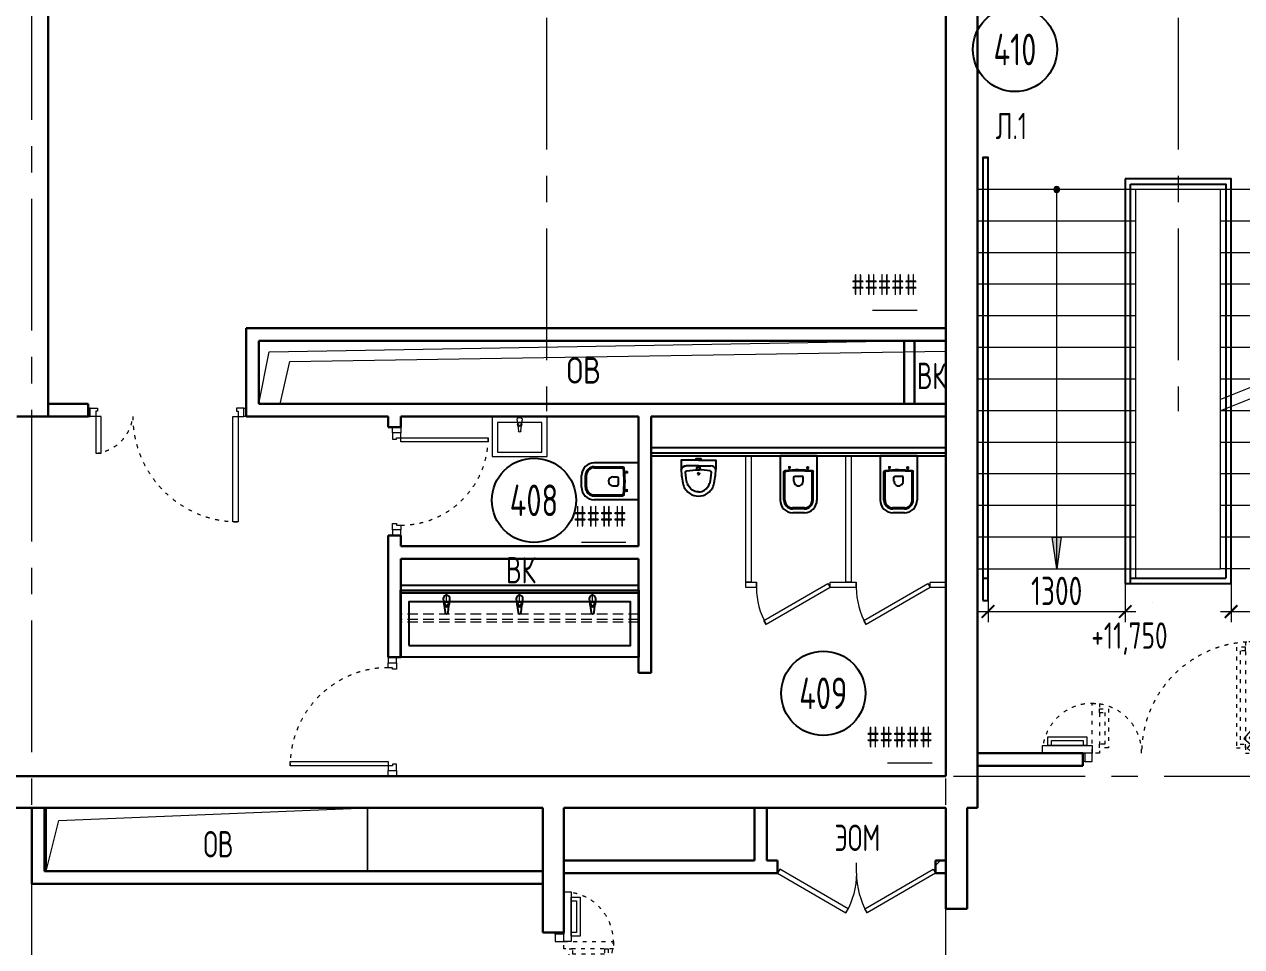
# Model space of a CAD drawing. Header units: millimetres. Extents: x -13407 to 8937287, y -2611 to 109271.
# Drawn here: x 42613 to 54173, y 18342 to 27096 of the extents above; entities that cross this region are included whole.
import ezdxf
from ezdxf import colors
from ezdxf.entities.mleader import LeaderData, LeaderLine
from ezdxf.enums import TextEntityAlignment as Align
from ezdxf.math import Vec2, Vec3

# ---------------------------------------------------------------- set-up
doc = ezdxf.new("R2010")
doc.units = ezdxf.units.MM
for name, pattern in [('ACAD_ISO03W100', [30, 12, -18]), ('ADSK_Штриховая_ш2 п1', [3, 2, -1]), ('CENTER', [2, 1.25, -0.25, 0.25, -0.25])]:
    doc.linetypes.add(name, pattern=pattern)
for name, color, linetype, lineweight in [('_TEXT', 189, 'Continuous', 30), ('АР_Двери', 5, 'Continuous', 18), ('АР_Лестницы', 250, 'Continuous', 15), ('АР_Лестницы ограждение', 94, 'Continuous', 25), ('АР_Маркер экспликации', 239, 'Continuous', 13), ('АР_Номер помещения', 1, 'Continuous', 25), ('АР_Оси', 193, 'Continuous', 9), ('АР_Отметки', 250, 'Continuous', 15), ('АР_Перегородки газоблок', 165, 'Continuous', 30), ('АР_Перегородки сантехнические', 216, 'Continuous', 9), ('АР_Перегородки_кирпич_Штрих', 244, 'Continuous', 5), ('АР_Помещения_площадь', 19, 'Continuous', 9), ('АР_Размеры дверей', 15, 'Continuous', 0), ('АР_Сущ Несущая стена', 202, 'Continuous', 30), ('АР_тонкая линия', 250, 'Continuous', 0), ('АР_Шкафы ЭОМ', 1, 'Continuous', 0), ('Эвакуация', 7, 'Continuous', 9)]:
    doc.layers.add(name, color=color, linetype=linetype, lineweight=lineweight)
doc.layers.add('АР_Отверстия', color=251, linetype='Continuous')
doc.layers.add('ТХ_сантехника', color=253, linetype='Continuous')
doc.styles.add('ICOCPEUR', font='isocpeur.ttf')
doc.styles.add('ISOCPEUR', font='isocpeur.ttf', dxfattribs={"width": 0.7})
doc.styles.get("Standard").update_dxf_attribs({"font": 'arial.ttf'})
doc.dimstyles.new('R_100', dxfattribs={"dimtxt": 270, "dimasz": 120, "dimexe": 100, "dimexo": 0, "dimgap": 60, "dimtad": 1, "dimdec": 0, "dimrnd": 5, "dimzin": 0, "dimdsep": 46, "dimtxsty": 'ISOCPEUR', "dimblk": 'ARCHTICK', "dimcen": 0, "dimdle": 100, "dimclrd": 256, "dimclre": 256, "dimclrt": 256, "dimadec": 0, "dimazin": 0, "dimtfac": 2, "dimtdec": 0, "dimtofl": 0, "dimtmove": 1, "dimatfit": 3, "dimfxl": 1, "dimtvp": 3, "dimtolj": 1, "dimtzin": 0, "dimarcsym": 0})

# ---------------------------------------------------------------- blocks, each defined once
blk = doc.blocks.new('*U13')
for p, q in [((-700, 0), (-700, 50)), ((0, 0), (0, 50))]:
    blk.add_line(p, q)
blk.add_lwpolyline([(0, 0), (-606, -350), (-628, -312), (-22, 38)], close=True)
blk.add_arc((0, 0), 700, 180, 210)
blk = doc.blocks.new('Полуторная_на лестницу')
for points in [[(75, 80), (75, 1080), (125, 1080), (125, 80)], [(1375, 430), (1375, 80), (1425, 80), (1425, 430)]]:
    blk.add_lwpolyline(points, close=True)
for points in [[(0, 0), (0, 80), (20, 80), (20, 0), (0, 0)], [(20, 80), (20, 0), (90, 0), (90, 30), (75, 30), (75, 80), (20, 80)], [(1480, 80), (1480, 0), (1410, 0), (1410, 30), (1425, 30), (1425, 80), (1480, 80)], [(1500, 0), (1500, 80), (1480, 80), (1480, 0), (1500, 0)]]:
    blk.add_lwpolyline(points)
at = {"linetype": 'ACAD_ISO03W100', "ltscale": 3}
for centre, radius, start, end in [((75, 80), 1000, 0, 90), ((1465, 40), 392, 95.9075, 174.0925)]:
    blk.add_arc(centre, radius, start, end, dxfattribs=at)
blk = doc.blocks.new('*U38')
at = {"layer": 'АР_Номер помещения', "color": 7}
blk.add_circle((-13853, 720), 400, dxfattribs=at)
at = {"layer": 'АР_Помещения_площадь', "color": 7}
blk.add_line((-12820, 58), (-13242, 58), dxfattribs=at)
at = {"color": 7, "style": 'ISOCPEUR', "width": 0.7, "flags": 1}
blk.add_attdef('КАТЕГОРИЯ', (-499, -2092), '', height=250, dxfattribs=at)
at = {"layer": 'АР_Номер помещения', "color": 7, "style": 'ISOCPEUR', "width": 0.7}
blk.add_attdef('НОМЕР_ПОМЕЩЕНИЯ', text='', height=300, dxfattribs=at).set_placement((-13853, 720), align=Align.MIDDLE_CENTER)
at = {"layer": 'АР_Помещения_площадь', "color": 7, "lineweight": 30, "width": 0.7, "flags": 104}
blk.add_attdef('ИМЯ_ПОМЕЩЕНИЯ', text='', height=100, dxfattribs=at).set_placement((158, 1217), align=Align.MIDDLE_CENTER)
at = {"layer": 'АР_Помещения_площадь', "color": 7, "style": 'ISOCPEUR', "width": 0.7}
blk.add_attdef('ПЛОЩАДЬ_ПОМЕЩЕНИЯ', text='', height=200, dxfattribs=at).set_placement((-12815, 304), align=Align.MIDDLE_RIGHT)
blk = doc.blocks.new('*U43')
at = {"layer": 'АР_Номер помещения', "color": 7}
blk.add_circle((-21216, 2032), 400, dxfattribs=at)
at = {"layer": 'АР_Помещения_площадь', "color": 7}
blk.add_line((-20343, 1633), (-20766, 1633), dxfattribs=at)
at = {"color": 7, "style": 'ISOCPEUR', "width": 0.7, "flags": 1}
blk.add_attdef('КАТЕГОРИЯ', (-499, -2092), '', height=250, dxfattribs=at)
at = {"layer": 'АР_Номер помещения', "color": 7, "style": 'ISOCPEUR', "width": 0.7}
blk.add_attdef('НОМЕР_ПОМЕЩЕНИЯ', text='', height=300, dxfattribs=at).set_placement((-21216, 2032), align=Align.MIDDLE_CENTER)
at = {"layer": 'АР_Помещения_площадь', "color": 7, "style": 'ISOCPEUR', "width": 0.7}
blk.add_attdef('ПЛОЩАДЬ_ПОМЕЩЕНИЯ', text='', height=200, dxfattribs=at).set_placement((-20339, 1879), align=Align.MIDDLE_RIGHT)
at = {"layer": 'АР_Помещения_площадь', "color": 7, "lineweight": 30, "width": 0.7, "flags": 104}
blk.add_attdef('ИМЯ_ПОМЕЩЕНИЯ', text='', height=100, dxfattribs=at).set_placement((158, 1217), align=Align.MIDDLE_CENTER)
blk = doc.blocks.new('*U44')
at = {"layer": 'АР_Номер помещения', "color": 7}
blk.add_circle((-17352, 2483), 400, dxfattribs=at)
at = {"layer": 'АР_Помещения_площадь', "color": 7}
blk.add_line((-14059, -3989), (-14481, -3989), dxfattribs=at)
at = {"color": 7, "style": 'ISOCPEUR', "width": 0.7, "flags": 1}
blk.add_attdef('КАТЕГОРИЯ', (-499, -2092), '', height=250, dxfattribs=at)
at = {"layer": 'АР_Номер помещения', "color": 7, "style": 'ISOCPEUR', "width": 0.7}
blk.add_attdef('НОМЕР_ПОМЕЩЕНИЯ', text='', height=300, dxfattribs=at).set_placement((-17352, 2483), align=Align.MIDDLE_CENTER)
at = {"layer": 'АР_Помещения_площадь', "color": 7, "lineweight": 30, "width": 0.7, "flags": 104}
blk.add_attdef('ИМЯ_ПОМЕЩЕНИЯ', text='', height=100, dxfattribs=at).set_placement((158, 1217), align=Align.MIDDLE_CENTER)
at = {"layer": 'АР_Помещения_площадь', "color": 7, "style": 'ISOCPEUR', "width": 0.7}
blk.add_attdef('ПЛОЩАДЬ_ПОМЕЩЕНИЯ', text='', height=200, dxfattribs=at).set_placement((-14054, -3742), align=Align.MIDDLE_RIGHT)
blk = doc.blocks.new('*U29')
at = {"layer": 'АР_Номер помещения', "color": 7}
blk.add_circle((-19205, -457), 400, dxfattribs=at)
at = {"layer": 'АР_Помещения_площадь', "color": 7}
blk.add_line((-15049, -4015), (-15471, -4015), dxfattribs=at)
at = {"color": 7, "style": 'ISOCPEUR', "width": 0.7, "flags": 1}
blk.add_attdef('КАТЕГОРИЯ', (-499, -2092), '', height=250, dxfattribs=at)
at = {"layer": 'АР_Номер помещения', "color": 7, "style": 'ISOCPEUR', "width": 0.7}
blk.add_attdef('НОМЕР_ПОМЕЩЕНИЯ', text='', height=300, dxfattribs=at).set_placement((-19205, -457), align=Align.MIDDLE_CENTER)
at = {"layer": 'АР_Помещения_площадь', "color": 7, "lineweight": 30, "width": 0.7, "flags": 104}
blk.add_attdef('ИМЯ_ПОМЕЩЕНИЯ', text='', height=100, dxfattribs=at).set_placement((158, 1217), align=Align.MIDDLE_CENTER)
at = {"layer": 'АР_Помещения_площадь', "color": 7, "style": 'ISOCPEUR', "width": 0.7}
blk.add_attdef('ПЛОЩАДЬ_ПОМЕЩЕНИЯ', text='', height=200, dxfattribs=at).set_placement((-15044, -3769), align=Align.MIDDLE_RIGHT)
blk = doc.blocks.new('_DotSmall')
at = {"color": 0, "linetype": 'ByBlock', "const_width": 0.5}
blk.add_lwpolyline([(-0.0625, 0, 1), (0.0625, 0, 1)], format="xyb", close=True, dxfattribs=at)
blk = doc.blocks.new('*U5')
for p, q in [((-750, 0), (-750, 100)), ((0, 0), (0, 100))]:
    blk.add_line(p, q)
blk.add_lwpolyline([(0, 0), (-650, -375), (-671, -337), (-22, 38)], close=True)
blk.add_arc((0, 0), 750, 180, 210)
blk = doc.blocks.new('унитаз поликлиники')
for p, q in [((0, 175), (0, -175)), ((0, 175), (420, 175)), ((420, 139), (150, 139)), ((420, 129), (157, 129)), ((126, 87), (100, 87)), ((112, 73), (112, 100)), ((192, -34), (192, 34)), ((242, 44), (202, 44)), ((494, 57), (494, -57)), ((504, 55), (504, -55)), ((540, 55), (540, -55)), ((126, -87), (99, -86)), ((112, -73), (112, -100)), ((242, -44), (202, -44)), ((0, -175), (420, -175)), ((420, -139), (148, -139)), ((420, -129), (155, -129))]:
    blk.add_line(p, q)
for centre, radius, start, end in [((420, 55), 120, 0, 90), ((420, 55), 83.5, 359.8619, 90.3335), ((420, 55), 74, 0, 90), ((242, 0), 43.7, 270, 90), ((420, -55), 120, 270, 0), ((420, -55), 84, 270, 0), ((420, -55), 74, 270, 358.4018)]:
    blk.add_arc(centre, radius, start, end)
at = {"extrusion": (0, 0, -1)}
for centre, major_axis, ratio, start_param, end_param in [((1158, 0), (-731, -726), 0.993775, 0.659849, 0.910919), ((984, 0), (-23, -941), 0.89728, 1.422258, 1.677847), ((150, 127), (-5.6, -10.5), 0.821373, 1.269211, 2.570669), ((154, 120), (-5.61, -7.72), 0.798093, 1.232924, 2.686723), ((112, 87), (3.55, 3.55), 1, 5.504025, 11.78721), ((202, -33), (4.12, -9.49), 0.964797, 0.42926, 1.943413), ((148, -127), (5.4, -10.4), 0.836443, 0.56114, 1.877577), ((155, -117), (5.3, -10.4), 0.842984, 0.549902, 1.8819)]:
    blk.add_ellipse(centre, major_axis=major_axis, ratio=ratio, start_param=start_param, end_param=end_param, dxfattribs=at)
for centre, major_axis, ratio, start_param, end_param in [((202, 33), (4.12, 9.49), 0.964797, 0.42926, 1.943413), ((112, -87), (3.54, -3.55), 1, 5.504025, 11.78721)]:
    blk.add_ellipse(centre, major_axis=major_axis, ratio=ratio, start_param=start_param, end_param=end_param)
blk = doc.blocks.new('Из_буфера27431')
at = {"linetype": 'Continuous', "lineweight": 5}
for p, q in [((-139, 11), (-86, 18)), ((-139, 11), (-86, 18)), ((-76, 21), (-34, 25)), ((-76, 21), (-34, 25)), ((-59, 14), (-74, 14)), ((-59, 14), (-74, 14)), ((-59, -14), (-59, 14)), ((-59, -14), (-59, 14)), ((-86, -18), (-139, -11)), ((-86, -18), (-139, -11)), ((-34, -25), (-76, -21)), ((-34, -25), (-76, -21)), ((-74, -14), (-59, -14)), ((-74, -14), (-59, -14))]:
    blk.add_line(p, q, dxfattribs=at)
for points in [[(0, -260), (-380, -260), (-380, 260), (0, 260)], [(-59, -210), (-339, -210), (-339, 210), (-59, 210)], [(-59, -210), (-339, -210), (-339, 210), (-59, 210)]]:
    blk.add_lwpolyline(points, close=True, dxfattribs=at)
for centre, radius, start, end in [((-137, 0), 11.2, 97.1389, 262.8611), ((-137, 0), 11.2, 97.1389, 262.8611), ((-74, 0), 21.1, 122.771, 237.229), ((-74, 0), 21.1, 122.771, 237.229), ((-74, 0), 13.6, 90, 270), ((-74, 0), 13.6, 90, 270), ((-74, 0), 21.1, 95.1696, 122.771), ((-74, 0), 21.1, 95.1696, 122.771), ((-34, 0), 25, 270, 90), ((-34, 0), 25, 270, 90), ((-74, 0), 21.1, 237.229, 264.8304), ((-74, 0), 21.1, 237.229, 264.8304)]:
    blk.add_arc(centre, radius, start, end, dxfattribs=at)
blk = doc.blocks.new('Писуар')
for points in [[(0, 53), (116, 53, 0.328868), (164, 90, 0.066999), (145, 234, 0.172209), (82, 318, 0.143285), (0, 342, 0.143285), (-82, 318, 0.172209), (-145, 234, 0.066999), (-164, 90)], [(-58, 286, 0.137396), (-106, 222)], [(58, 286, -0.137396), (106, 222)], [(-164, 90, 0.328868), (-116, 53, 8)], [(0, 93, 0.419996), (-16, 77, 0.151492), (-11, 66), (0, 66)], [(0, 93, -0.419996), (16, 77, -0.151492), (11, 66), (0, 66)]]:
    blk.add_lwpolyline(points, format="xyb")
for points in [[(0, 0), (-164, 0), (-164, 90)], [(0, 53), (-116, 53)], [(0, 0), (164, 0), (164, 90)]]:
    blk.add_lwpolyline(points)
blk.add_lwpolyline([(-21, 0), (21, 0), (21, -16), (-21, -16)], close=True)
for centre, radius, start, end in [((0, 187), 115, 90, 120.5102), ((282, 110), 404, 163.8712, 178.9693), ((3, 912), 819, 262.0158, 269.8149)]:
    blk.add_arc(centre, radius, start, end)
at = {"extrusion": (0, 0, -1)}
for centre, radius, start, end in [((0, 187), 115, 90, 120.5102), ((282, 110), 404, 163.8712, 178.9693), ((3, 912), 819, 262.0158, 269.8149)]:
    blk.add_arc(centre, radius, start, end, dxfattribs=at)
for points, start_tangent, end_tangent in [([(-122, 117), (-111, 101)], (0.014037, -0.999901), (0.974129, -0.225992)), ([(122, 117), (111, 101)], (-0.014037, -0.999901), (-0.974129, -0.225992))]:
    blk.add_spline(points, degree=3, dxfattribs=dict(start_tangent=start_tangent, end_tangent=end_tangent))
for points in [[(-11, 132), (-11, 138), (-5, 138), (0, 138)], [(0, 122), (-5, 122), (-11, 127), (-11, 132)], [(11, 132), (11, 138), (5, 138), (0, 138)], [(0, 122), (5, 122), (11, 127), (11, 132)], [(164, 90), (159, 69), (138, 53), (116, 53)]]:
    blk.add_open_spline(points, degree=3)
blk = doc.blocks.new('*U75')
for points in [[(-55, -80), (-55, 0), (-115, 0), (-115, -40), (-100, -40), (-100, -80), (-55, -80)], [(0, 0), (0, -80), (-55, -80), (-55, 0), (0, 0)], [(-1130, 0), (-1130, -80), (-1075, -80), (-1075, 0), (-1130, 0)], [(-1075, -80), (-1075, 0), (-1015, 0), (-1015, -40), (-1030, -40), (-1030, -80), (-1075, -80)]]:
    blk.add_lwpolyline(points)
blk.add_lwpolyline([(-100, -80), (-100, -1010), (-140, -1010), (-140, -80)], close=True)
at = {"linetype": 'ACAD_ISO03W100', "ltscale": 3}
blk.add_arc((-100, -80), 930, 180, 270, dxfattribs=at)
blk = doc.blocks.new('*U77')
blk.add_lwpolyline([(100, 80), (100, 910), (140, 910), (140, 80)], close=True)
for points in [[(0, 0), (0, 80), (55, 80), (55, 0), (0, 0)], [(55, 80), (55, 0), (115, 0), (115, 40), (100, 40), (100, 80), (55, 80)], [(975, 80), (975, 0), (915, 0), (915, 40), (930, 40), (930, 80), (975, 80)], [(1030, 0), (1030, 80), (975, 80), (975, 0), (1030, 0)]]:
    blk.add_lwpolyline(points)
at = {"linetype": 'ACAD_ISO03W100', "ltscale": 3}
blk.add_arc((100, 80), 830, 0, 90, dxfattribs=at)
blk = doc.blocks.new('Из_буфера31843')
for p, q in [((355.9, 103.6), (351.9, 61.7)), ((365.8, 166.1), (359.2, 113.1)), ((363.3, 86.6), (363.3, 101.5)), ((394.6, 113.1), (388, 166.1)), ((390.5, 101.5), (390.5, 86.6)), ((401.9, 61.7), (397.9, 103.6)), ((905.9, 103.6), (901.9, 61.7)), ((915.8, 166.1), (909.2, 113.1)), ((913.3, 86.6), (913.3, 101.5)), ((944.6, 113.1), (938, 166.1)), ((940.5, 101.5), (940.5, 86.6)), ((951.9, 61.7), (947.9, 103.6)), ((1455.8, 103.6), (1451.8, 61.7)), ((1465.7, 166.1), (1459.1, 113.1)), ((1463.2, 86.6), (1463.2, 101.5)), ((1494.5, 113.1), (1487.9, 166.1)), ((1490.4, 101.5), (1490.4, 86.6)), ((1501.8, 61.7), (1497.8, 103.6)), ((390.5, 86.6), (363.3, 86.6)), ((940.5, 86.6), (913.3, 86.6)), ((1490.4, 86.6), (1463.2, 86.6))]:
    blk.add_line(p, q)
at = {"lineweight": 13, "ltscale": 500}
for p, q in [((376.9, 85), (376.9, 22.5)), ((926.9, 85), (926.9, 22.5)), ((1476.9, 85), (1476.9, 22.5))]:
    blk.add_line(p, q, dxfattribs=at)
for points in [[(1826.9, 500), (26.9, 500), (26.9, 0), (1826.9, 0)], [(1761.9, 415), (91.9, 415), (91.9, 85), (1761.9, 85)]]:
    blk.add_lwpolyline(points, close=True)
for centre, major_axis, start_param, end_param in [((376.9, 101.7), (-14.9, -14.9), -1.35736, -0.875625), ((376.9, 101.7), (-14.9, 14.9), 4.498953, 6.496621), ((376.9, 101.5), (-9.62, 9.62), 3.926991, 7.068583), ((376.9, 164.7), (-7.91, 7.91), 4.051589, 6.943986), ((376.9, 101.7), (-14.9, 14.9), 4.017217, 4.498953), ((926.9, 101.7), (-14.9, -14.9), -1.35736, -0.875625), ((926.9, 101.7), (-14.9, 14.9), 4.498953, 6.496621), ((926.9, 101.5), (-9.62, 9.62), 3.926991, 7.068583), ((926.9, 164.7), (-7.91, 7.91), 4.051589, 6.943986), ((926.9, 101.7), (-14.9, 14.9), 4.017217, 4.498953), ((1476.8, 101.7), (-14.9, -14.9), -1.35736, -0.875625), ((1476.8, 101.7), (-14.9, 14.9), 4.498953, 6.496621), ((1476.8, 101.5), (-9.62, 9.62), 3.926991, 7.068583), ((1476.8, 164.7), (-7.91, 7.91), 4.051589, 6.943986), ((1476.8, 101.7), (-14.9, 14.9), 4.017217, 4.498953), ((376.9, 61.7), (-17.7, -17.7), -0.785398, 2.356194), ((926.9, 61.7), (-17.7, -17.7), -0.785398, 2.356194), ((1476.8, 61.7), (-17.7, -17.7), -0.785398, 2.356194)]:
    blk.add_ellipse(centre, major_axis=major_axis, ratio=1, start_param=start_param, end_param=end_param)
blk = doc.blocks.new('дв.1700')
at = {"layer": 'АР_Двери'}
for points in [[(-87, 0), (-87, -80), (-70, -80), (-70, 0), (-87, 0)], [(-70, -80), (-70, 0), (0, 0), (0, -30), (0, -30), (0, -80), (-70, -80)], [(1596, -80), (1596, 0), (1526, 0), (1526, -30), (1526, -30), (1526, -80), (1596, -80)], [(1613, 0), (1613, -80), (1596, -80), (1596, 0), (1613, 0)]]:
    blk.add_lwpolyline(points, dxfattribs=at)
for points in [[(0, -80), (-692, -876), (-639, -922), (53, -126)], [(1997, -150), (1526, -150), (1526, -80), (1997, -80)], [(20, -164), (-606, -884), (-542, -940), (84, -219)], [(-3, -190), (-583, -858), (-546, -890), (35, -223)], [(1947, -235), (1576, -235), (1576, -150), (1947, -150)], [(1912, -200), (1611, -200), (1611, -150), (1912, -150)]]:
    blk.add_lwpolyline(points, close=True, dxfattribs=at)
at = {"layer": 'АР_Двери', "linetype": 'ACAD_ISO03W100', "ltscale": 3}
for points in [[(0, -80), (0, -1135), (70, -1135), (70, -80)], [(1456, -551), (1456, -80), (1526, -80), (1526, -551)]]:
    blk.add_lwpolyline(points, close=True, dxfattribs=at)
for points in [[(70, -1050), (70, -1085), (155, -1085), (155, -130), (70, -130), (70, -165)], [(70, -1050), (120, -1050), (120, -165), (70, -165)], [(1456, -466), (1456, -501), (1371, -501), (1371, -130), (1456, -130), (1456, -165)], [(1456, -466), (1406, -466), (1406, -165), (1456, -165)]]:
    blk.add_lwpolyline(points, dxfattribs=at)
for centre, radius, start, end in [((0, -80), 1055, 229, 0), ((1526, -80), 471, 180, 351.4758)]:
    blk.add_arc(centre, radius, start, end, dxfattribs=at)
blk = doc.blocks.new('A$C3079c8b3')
at = {"layer": 'АР_Перегородки газоблок', "color": 0, "lineweight": 25, "ltscale": 100}
for points in [[(34200, -299), (31400, -299)], [(34200, -349), (31400, -349)], [(31400, -374), (34200, -374)]]:
    blk.add_lwpolyline(points, dxfattribs=at)
blk = doc.blocks.new('A$Cf7807619')
at = {"layer": 'АР_Перегородки газоблок', "color": 0, "lineweight": 25, "ltscale": 100}
for points in [[(0, -250), (2257, -250)], [(0, -300), (2257, -300)], [(2257, -325), (0, -325)]]:
    blk.add_lwpolyline(points, dxfattribs=at)
blk = doc.blocks.new('*U12')
h = blk.add_hatch(color=256)
h.dxf.hatch_style = 1
edge = h.paths.add_edge_path()
edge.add_arc((0, 0), 27.6, 359.64, 719.64)
h = blk.add_hatch(color=256)
h.dxf.hatch_style = 1
h.paths.add_polyline_path([(1500, -44), (1500, 44), (1800, 0)])
blk.add_line((1800, 0), (0, 0))
blk.add_lwpolyline([(1500, 44), (1500, -44), (1800, 0), (1500, 44)])
blk.add_circle((0, 0), 27.6)
blk = doc.blocks.new('*U95')
h = blk.add_hatch(color=256)
h.dxf.hatch_style = 1
edge = h.paths.add_edge_path()
edge.add_arc((0, 0), 27.6, 359.64, 719.64)
h = blk.add_hatch(color=256)
h.dxf.hatch_style = 1
h.paths.add_polyline_path([(3300, -44), (3300, 44), (3600, 0)])
blk.add_line((3600, 0), (0, 0))
blk.add_lwpolyline([(3300, 44), (3300, -44), (3600, 0), (3300, 44)])
blk.add_circle((0, 0), 27.6)
blk = doc.blocks.new('_ArchTick')
at = {"color": 0, "linetype": 'ByBlock', "const_width": 0.15}
blk.add_lwpolyline([(-0.5, -0.5), (0.5, 0.5)], dxfattribs=at)
blk = doc.blocks.new('*D97')
at = {"layer": 'АР_Размеры дверей', "lineweight": -2, "ltscale": 100, "transparency": 16777216}
for p, q in [((3710, -5109), (3710, -5857)), ((2408, -5490), (2408, -5857)), ((2308, -5757), (3810, -5757))]:
    blk.add_line(p, q, dxfattribs=at)
at = {"layer": 'АР_Размеры дверей', "lineweight": -2, "ltscale": 100, "transparency": 16777216, "xscale": 120, "yscale": 120, "zscale": 120, "rotation": 180}
blk.add_blockref('_ArchTick', (2408, -5757), dxfattribs=at)
at = {"layer": 'АР_Размеры дверей', "lineweight": -2, "ltscale": 100, "transparency": 16777216, "xscale": 120, "yscale": 120, "zscale": 120}
blk.add_blockref('_ArchTick', (3710, -5757), dxfattribs=at)
at = {"layer": 'АР_Размеры дверей', "ltscale": 100, "transparency": 16777216, "insert": (3059, -5562), "char_height": 270, "attachment_point": 5, "style": 'ISOCPEUR'}
blk.add_mtext('\\A1;1300', dxfattribs=at)
blk = doc.blocks.new('*D98')
at = {"layer": 'АР_Размеры дверей', "lineweight": -2, "ltscale": 100, "transparency": 16777216}
for p, q in [((100, -5439), (100, -5857)), ((1402, -5490), (1402, -5857)), ((0, -5757), (1502, -5757))]:
    blk.add_line(p, q, dxfattribs=at)
at = {"layer": 'АР_Размеры дверей', "lineweight": -2, "ltscale": 100, "transparency": 16777216, "xscale": 120, "yscale": 120, "zscale": 120, "rotation": 180}
blk.add_blockref('_ArchTick', (100, -5757), dxfattribs=at)
at = {"layer": 'АР_Размеры дверей', "lineweight": -2, "ltscale": 100, "transparency": 16777216, "xscale": 120, "yscale": 120, "zscale": 120}
blk.add_blockref('_ArchTick', (1402, -5757), dxfattribs=at)
at = {"layer": 'АР_Размеры дверей', "ltscale": 100, "transparency": 16777216, "insert": (751, -5562), "char_height": 270, "attachment_point": 5, "style": 'ISOCPEUR'}
blk.add_mtext('\\A1;1300', dxfattribs=at)
blk = doc.blocks.new('*U9')
h = blk.add_hatch(color=256)
h.dxf.hatch_style = 1
edge = h.paths.add_edge_path()
edge.add_arc((0, 0), 27.6, 359.64, 719.64)
h = blk.add_hatch(color=256)
h.dxf.hatch_style = 1
h.paths.add_polyline_path([(1200, -44), (1200, 44), (1500, 0)])
blk.add_line((1500, 0), (0, 0))
blk.add_lwpolyline([(1200, 44), (1200, -44), (1500, 0), (1200, 44)])
blk.add_circle((0, 0), 27.6)
blk = doc.blocks.new('A$C26e509ed')
at = {"layer": 'АР_Лестницы', "color": 18, "ltscale": 100, "true_color": 0x000000}
for p, q in [((2307.7, -1751.5), (0, -1751.4)), ((3810, -1751.4), (2307.6, -1751.4)), ((1502.4, -2051.4), (0, -2051.4)), ((3810, -2051.4), (2307.6, -2051.4)), ((1502.4, -2351.4), (0, -2351.4)), ((3810, -2351.4), (2307.6, -2351.4)), ((1502.4, -2651.4), (0, -2651.4)), ((3810, -2651.4), (2307.6, -2651.4)), ((1502.4, -2951.4), (0, -2951.4)), ((3810, -2951.4), (2307.6, -2951.4)), ((3812.7, -3143.8), (2307.7, -3743.8)), ((1502.4, -3251.4), (0, -3251.4)), ((3810, -3251.4), (2307.6, -3251.4)), ((3812.7, -3251.4), (2307.6, -3851.4)), ((1502.4, -3551.4), (0, -3551.4)), ((3810, -3551.4), (2307.6, -3551.4)), ((1502.4, -3851.4), (0, -3851.4)), ((3810, -3851.4), (2307.6, -3851.4)), ((1502.4, -4151.4), (0, -4151.4)), ((3810, -4151.4), (2307.6, -4151.4)), ((1502.4, -4451.4), (0, -4451.4)), ((3810, -4451.4), (2307.6, -4451.4)), ((1502.4, -4751.4), (0, -4751.4)), ((3810, -4751.4), (2307.6, -4751.4)), ((1502.4, -5051.4), (0, -5051.4)), ((3810, -5051.4), (2307.6, -5051.4)), ((0, -5351.4), (2307.6, -5351.4)), ((3810, -5351.4), (2307.6, -5351.4))]:
    blk.add_line(p, q, dxfattribs=at)
at = {"layer": 'АР_Лестницы', "ltscale": 100}
for points in [[(1502.5, -5440.5), (1502.6, -1751.5)], [(2307.6, -5351.4), (2307.7, -1751.4)]]:
    blk.add_lwpolyline(points, dxfattribs=at)
at = {"layer": 'АР_Лестницы ограждение', "ltscale": 100}
for p, q in [((2407.6, -5490.5), (2407.6, -4017.5)), ((1402.4, -5490.5), (2407.6, -5490.5)), ((1452.4, -5440.5), (2357.6, -5440.5))]:
    blk.add_line(p, q, dxfattribs=at)
for points in [[(50.3, -5651.6), (100.3, -5651.6), (100.3, -1451.3), (50.3, -1451.3)], [(3710, -5663.1), (3760, -5663.1), (3760, -1449.1), (3710, -1449.1)]]:
    blk.add_lwpolyline(points, close=True, dxfattribs=at)
for points in [[(2407.6, -4064.1), (2407.6, -3409.1), (2407.6, -1651.5), (1402.4, -1651.5)], [(1402.4, -1651.5), (1402.4, -5490.5)], [(1452.4, -1701.5), (2357.6, -1701.5), (2357.6, -3409.1), (2357.6, -4104.1)], [(1452.4, -5490.5), (1452.4, -1701.5)], [(2357.6, -4049.3), (2357.6, -5440.5)], [(1658.1, -5672.7), (1658.1, -5672.7)]]:
    blk.add_lwpolyline(points, dxfattribs=at)
at = {"layer": 'АР_Лестницы', "ltscale": 100, "xscale": -1}
for name, p, rotation in [('*U95', (751.2, -1751.5), 90), ('*U9', (3058.8, -3251.4), 270), ('*U12', (3058.8, -5351.4), 270)]:
    blk.add_blockref(name, p, dxfattribs=dict(at, rotation=rotation))
at = {"layer": 'АР_Размеры дверей', "ltscale": 100}
for base, p1, p2, picture, middle in [((3710, -5757.4), (2407.6, -5490.5), (3710, -5109.1), '*D97', (3058.8, -5562.4)), ((1402.4, -5757.4), (100.3, -5439.4), (1402.4, -5490.5), '*D98', (751.3, -5562.4))]:
    dim = blk.add_linear_dim(base=base, p1=p1, p2=p2, dimstyle='R_100', override={"dimpost": '\\X', "dimfxl": 2.5, "dimarcsym": 1}, dxfattribs=at)
    dim.commit()
    dim.dimension.update_dxf_attribs({"geometry": picture, "text_midpoint": middle})

msp = doc.modelspace()

# ---------------------------------------------------------------- hatches: boundary and pattern name
at = {"layer": 'АР_Перегородки_кирпич_Штрих', "ltscale": 100}
h = msp.add_hatch(dxfattribs=at)
h.set_pattern_fill('ANSI32', color=256, scale=500)
h.set_pattern_definition([(45, (-932377.64, 92240.3), (-132.58252, 132.58252), []), (45, (-932289.25, 92240.3), (-132.58252, 132.58252), [])])
h.paths.add_polyline_path([(51265, 19158.8), (51365, 19158.8), (51365, 19038.8), (51265, 19038.8)])

# ---------------------------------------------------------------- linework, layer by layer
at = {"layer": 'АР_Лестницы ограждение', "ltscale": 100}
msp.add_lwpolyline([(51715.3, 21840.6), (51765.3, 21840.6), (51765.3, 25830.9), (51715.3, 25830.9)], close=True, dxfattribs=at)
at = {"layer": 'АР_Оси', "linetype": 'CENTER', "ltscale": 1000}
for p, q in [((47569.9, 79157.5), (47569.9, 23425.1)), ((53569.9, 79157.5), (53569.9, 23425.1)), ((42685, -1811.3), (42685, 32496.2)), ((51365, -1811.3), (51365, 32496.2)), ((-12563.8, 19960), (71033.4, 19960))]:
    msp.add_line(p, q, dxfattribs=at)
at = {"layer": 'АР_Перегородки газоблок', "ltscale": 100}
for p, q in [((51365, 24212.8), (44717.9, 24212.8)), ((44717.9, 24212.8), (44717.9, 23494.6)), ((44837.9, 23494.6), (44837.9, 24092.8)), ((44837.9, 24092.8), (45668.1, 24092.8)), ((45237.9, 24092.8), (51365, 24092.8)), ((50966.5, 23494.6), (50966.5, 24092.8)), ((51066.5, 23494.6), (51066.5, 24092.8)), ((46067.7, 22243), (46187.7, 22243)), ((52665, 20180), (52665, 20060))]:
    msp.add_line(p, q, dxfattribs=at)
for points in [[(43217.9, 23494.6), (42840, 23494.6)], [(43217.9, 23494.6), (43217.9, 23374.6)], [(44717.9, 23374.6), (44717.9, 23494.6)], [(45431.9, 23494.6), (44837.9, 23494.6)], [(51365, 23494.6), (45237.9, 23494.6)], [(43217.9, 23374.6), (42840, 23374.6)], [(46067.6, 23374.6), (44717.9, 23374.6)], [(46067.6, 23374.6), (46067.3, 23273.6)], [(46187.3, 23273.3), (46187.6, 23374.6)], [(48444.7, 23374.7), (46187.6, 23374.7)], [(48444.7, 23374.6), (48444.7, 22143)], [(48564.7, 20940.7), (48564.7, 23374.6)], [(51365, 23374.6), (48564.7, 23374.6)], [(46067.3, 23273.6), (46187.3, 23273.3)], [(46067.7, 22243), (46067.3, 21090)], [(46187.6, 22143), (46187.7, 22243)], [(48444.7, 22143), (46187.6, 22143)], [(46187.3, 21090), (46187.6, 22023)], [(48444.7, 22023), (46187.7, 22023)], [(48444.7, 22023), (48444.7, 20940.7)], [(46067.3, 21090), (46187.3, 21090)], [(48444.7, 20940.7), (48564.7, 20940.7)], [(51665, 20180), (52665, 20180)], [(52665, 20060), (51665, 20060)], [(42685, 19660), (42685, 18938.8), (47535, 18938.8)], [(42805, 19660), (42805, 19058.8), (47535, 19058.8)], [(49545, 19660), (49545, 19158.8)], [(49665, 19660), (49665, 19158.8)], [(49545, 19158.8), (47735, 19158.8)], [(49765, 19158.8), (49665, 19158.8)], [(49765, 19158.8), (49765, 19038.8)], [(51365, 19158.8), (51265, 19158.8)], [(51265, 19158.8), (51265, 19038.8)], [(47735, 19038.8), (49765, 19038.8)], [(51265, 19038.8), (51365, 19038.8)]]:
    msp.add_lwpolyline(points, dxfattribs=at)
at = {"layer": 'АР_Перегородки сантехнические', "lineweight": 0}
for points in [[(49464.7, 23000.8), (49514.7, 23000.8), (49514.7, 21800.8), (49464.7, 21800.8)], [(50415, 23000.8), (50465, 23000.8), (50465, 21800.8), (50415, 21800.8)], [(49464.7, 21750.8), (49464.7, 21800.8), (49564.7, 21800.8), (49564.7, 21750.8)], [(50264.7, 21750.8), (50264.7, 21800.8), (50513.2, 21800.8), (50513.2, 21750.8)], [(51213.2, 21750.8), (51213.2, 21800.8), (51365, 21800.8), (51365, 21750.8)]]:
    msp.add_lwpolyline(points, close=True, dxfattribs=at)
at = {"layer": 'АР_Сущ Несущая стена', "ltscale": 100}
for p, q in [((42840, 31145), (42840, 23374.6)), ((51365, 31145), (51365, 19960)), ((51665, 27280), (51665, 19660)), ((42540, 23374.6), (42840, 23374.6)), ((40410, 19960), (51365, 19960)), ((40410, 19660), (47535, 19660)), ((47535, 19660), (47535, 18477.5)), ((47735, 19660), (51365, 19660)), ((47735, 19660), (47735, 18477.5)), ((51365, 19660), (51365, 18702.5)), ((51565, 19660), (51665, 19660)), ((51565, 19660), (51565, 18702.5)), ((51365, 18702.5), (51565, 18702.5)), ((47735, 18477.5), (47535, 18477.5))]:
    msp.add_line(p, q, dxfattribs=at)
at = {"layer": 'АР_тонкая линия', "color": 18, "ltscale": 100, "true_color": 0x000000}
msp.add_lwpolyline([(44837.9, 23494.6), (44937.9, 23987.9), (50966.5, 24092.8)], dxfattribs=at)
at = {"layer": 'АР_тонкая линия', "linetype": 'ADSK_Штриховая_ш2 п1', "ltscale": 50}
for points in [[(48450.5, 21497.3), (46187.7, 21497.4)], [(48450.5, 21447.3), (46187.7, 21447.4)], [(48450.5, 21422.3), (46187.7, 21422.4)]]:
    msp.add_lwpolyline(points, dxfattribs=at)
at = {"layer": 'Эвакуация', "lineweight": 18}
for p, q in [((45132.9, 23894.7), (51365, 23992.8)), ((45040.7, 23494.6), (45132.9, 23894.7)), ((45870, 19660), (42820, 19660)), ((42820, 19660), (42820, 19060)), ((45870, 19660), (42820, 19660)), ((42820, 19660), (42820, 19060)), ((42940, 19540), (45870, 19660)), ((45870, 19060), (45870, 19660)), ((42820, 19060), (42940, 19540)), ((42820, 19060), (45870, 19060))]:
    msp.add_line(p, q, dxfattribs=at)
at = {"layer": 'Эвакуация'}
for p, q in [((42820, 19060), (42820, 19660)), ((42820, 19660), (45870, 19660)), ((45870, 19660), (45870, 19060)), ((45870, 19060), (42820, 19060))]:
    msp.add_line(p, q, dxfattribs=at)

# ---------------------------------------------------------------- block references
at = {"lineweight": 13, "ltscale": 500}
msp.add_blockref('A$C26e509ed', (51665, 27280), dxfattribs=at)
at = {"layer": '_TEXT', "ltscale": 500}
for name, p in [('A$C3079c8b3', (17165, 23374.6)), ('A$Cf7807619', (46187.7, 22023))]:
    msp.add_blockref(name, p, dxfattribs=at)
at = {"layer": 'АР_Двери'}
for name, p, rotation in [('Полуторная_на лестницу', (44717.9, 23454.6), 180), ('*U77', (46107.7, 23273), 270), ('дв.1700', (54278, 20100), 180), ('*U75', (46147.3, 19960), 270), ('дв.1700', (47655, 16864.5), 90.00000000000001)]:
    msp.add_blockref(name, p, dxfattribs=dict(at, rotation=rotation))
at = {"layer": 'АР_Двери', "lineweight": 30}
for p in [(50264.7, 21750.8), (51213.2, 21750.8)]:
    msp.add_blockref('*U13', p, dxfattribs=at)
at = {"layer": 'АР_Двери', "xscale": -1}
msp.add_blockref('*U5', (49765, 19038.8), dxfattribs=at)
at = {"layer": 'АР_Двери'}
msp.add_blockref('*U5', (51265, 19038.8), dxfattribs=at)
at = {"layer": 'АР_Маркер экспликации', "color": 7}
ref = msp.add_blockref('*U29', (66139.3, 28394.2), dxfattribs=at)
ref.add_attrib('НОМЕР_ПОМЕЩЕНИЯ', '407', dxfattribs={"layer": 'АР_Номер помещения', "color": 7, "height": 300, "style": 'ISOCPEUR', "width": 0.7}).set_placement((46934.3, 27937.3), align=Align.MIDDLE_CENTER)
ref.add_attrib('ПЛОЩАДЬ_ПОМЕЩЕНИЯ', '#####', dxfattribs={"layer": 'АР_Помещения_площадь', "color": 7, "height": 200, "style": 'ISOCPEUR', "width": 0.7}).set_placement((51095.1, 24625.5), align=Align.MIDDLE_RIGHT)
ref = msp.add_blockref('*U44', (69371.8, 24374.3), dxfattribs=at)
ref.add_attrib('НОМЕР_ПОМЕЩЕНИЯ', '410', dxfattribs={"layer": 'АР_Номер помещения', "color": 7, "height": 300, "style": 'ISOCPEUR', "width": 0.7}).set_placement((52020.2, 26857.1), align=Align.MIDDLE_CENTER)
ref.add_attrib('ПЛОЩАДЬ_ПОМЕЩЕНИЯ', '#####', dxfattribs={"layer": 'АР_Помещения_площадь', "color": 7, "height": 200, "style": 'ISOCPEUR', "width": 0.7}).set_placement((55317.7, 20632.2), align=Align.MIDDLE_RIGHT)
ref = msp.add_blockref('*U43', (68668.4, 20546.5), dxfattribs=at)
ref.add_attrib('НОМЕР_ПОМЕЩЕНИЯ', '408', dxfattribs={"layer": 'АР_Номер помещения', "color": 7, "height": 300, "style": 'ISOCPEUR', "width": 0.7}).set_placement((47452.1, 22578.1), align=Align.MIDDLE_CENTER)
ref.add_attrib('ПЛОЩАДЬ_ПОМЕЩЕНИЯ', '####', dxfattribs={"layer": 'АР_Помещения_площадь', "color": 7, "height": 200, "style": 'ISOCPEUR', "width": 0.7}).set_placement((48329.9, 22425.9), align=Align.MIDDLE_RIGHT)
ref = msp.add_blockref('*U38', (64052.7, 20026.9), dxfattribs=at)
ref.add_attrib('НОМЕР_ПОМЕЩЕНИЯ', '409', dxfattribs={"layer": 'АР_Номер помещения', "color": 7, "height": 300, "style": 'ISOCPEUR', "width": 0.7}).set_placement((50199.3, 20746.7), align=Align.MIDDLE_CENTER)
ref.add_attrib('ПЛОЩАДЬ_ПОМЕЩЕНИЯ', '#####', dxfattribs={"layer": 'АР_Помещения_площадь', "color": 7, "height": 200, "style": 'ISOCPEUR', "width": 0.7}).set_placement((51237.7, 20331.3), align=Align.MIDDLE_RIGHT)
at = {"layer": 'ТХ_сантехника', "ltscale": 100, "xscale": -1, "rotation": 270}
msp.add_blockref('Из_буфера27431', (47316.1, 23374.6), dxfattribs=at)
at = {"layer": 'ТХ_сантехника'}
for p, rotation in [((48444.7, 22758.8), 180), ((49964.8, 23000.8), 270), ((50915.2, 23000.8), 270)]:
    msp.add_blockref('унитаз поликлиники', p, dxfattribs=dict(at, rotation=rotation))
at = {"layer": 'ТХ_сантехника', "ltscale": 100, "rotation": 180.0024708517842}
msp.add_blockref('Писуар', (49014.7, 22959.9), dxfattribs=at)
at = {"layer": 'ТХ_сантехника', "xscale": 1.260064632255755, "yscale": 1.260064632255755, "zscale": 1.260064632255755, "rotation": 180}
msp.add_blockref('Из_буфера31843', (48483.8, 21722.8), dxfattribs=at)

# ---------------------------------------------------------------- texts
at = {"layer": 'АР_Отверстия', "ltscale": 100, "char_height": 250, "attachment_point": 5, "line_spacing_factor": 0.7, "style": 'ICOCPEUR'}
for s, insert in [('\\A1;{\\W0.8;ОВ}', (47924.1, 23811.4)), ('\\A1;{\\W0.7;ВК}', (51228.6, 23759.1)), ('\\A1;{\\W0.7;ВК}', (47327.4, 21914.8)), ('\\A1;{\\W0.7;ОВ}', (44454.7, 19314.1))]:
    msp.add_mtext(s, dxfattribs=dict(at, insert=insert))
at = {"layer": 'АР_Шкафы ЭОМ', "ltscale": 100, "insert": (50524.6, 19375.3), "char_height": 250, "attachment_point": 5, "style": 'ICOCPEUR'}
msp.add_mtext('\\A1;{\\W0.7;ЭОМ}', dxfattribs=at)

# ---------------------------------------------------------------- leaders
at = {"layer": 'АР_Отметки'}
ml = msp.add_multileader_mtext('Standard', dxfattribs=at)
ml.set_content('+9,800', color=256, style='ISOCPEUR')
ml.set_leader_properties(color=256, linetype='Continuous', lineweight=-1)
ml.set_arrow_properties(name='DOTSMALL')
ml.build(insert=Vec2(0, 0))
ml.multileader.update_dxf_attribs({"has_text_frame": 1, "text_left_attachment_type": 4, "text_right_attachment_type": 4, "dogleg_length": 100, "arrow_head_size": 180})
ctx = ml.context
ctx.base_point, ctx.char_height, ctx.arrow_head_size, ctx.landing_gap_size, ctx.plane_origin = Vec3(54552.7, 26703.1), 250, 180, 50, Vec3(54303.4, 26042.3)
ctx.left_attachment, ctx.right_attachment = 4, 4
notes = []
notes.append((ctx, [(0, (0, 0, 0), (0, 0), (1, 0), 1, [])]))
ctx.mtext.insert, ctx.mtext.width, ctx.mtext.line_spacing_style, ctx.mtext.flow_direction = Vec3(54602.7, 27036.4), 852.697, 2, 5
ml = msp.add_multileader_mtext('Standard', dxfattribs=at)
ml.set_content('+9,800', color=256, style='ISOCPEUR')
ml.set_leader_properties(color=256, linetype='Continuous', lineweight=-1)
ml.set_arrow_properties(name='DOTSMALL')
ml.build(insert=Vec2(0, 0))
ml.multileader.update_dxf_attribs({"has_text_frame": 1, "text_left_attachment_type": 4, "text_right_attachment_type": 4, "dogleg_length": 100, "arrow_head_size": 180})
ctx = ml.context
ctx.base_point, ctx.char_height, ctx.arrow_head_size, ctx.landing_gap_size, ctx.plane_origin = Vec3(54552.7, 26703.1), 250, 180, 50, Vec3(54303.4, 26042.3)
ctx.left_attachment, ctx.right_attachment = 4, 4
notes.append((ctx, [(0, (0, 0, 0), (0, 0), (1, 0), 1, [])]))
ctx.mtext.insert, ctx.mtext.width, ctx.mtext.line_spacing_style, ctx.mtext.flow_direction = Vec3(54602.7, 27036.4), 852.697, 2, 5
ml = msp.add_multileader_mtext('Standard', dxfattribs=at)
ml.set_content('Л.1', color=256, style='ISOCPEUR')
ml.set_leader_properties(color=256, linetype='Continuous', lineweight=-1)
ml.set_arrow_properties(name='DOTSMALL')
ml.build(insert=Vec2(0, 0))
ml.multileader.update_dxf_attribs({"has_text_frame": 1, "text_left_attachment_type": 4, "text_right_attachment_type": 4, "dogleg_length": 100, "arrow_head_size": 180})
ctx = ml.context
ctx.base_point, ctx.char_height, ctx.arrow_head_size, ctx.landing_gap_size, ctx.plane_origin = Vec3(51786.8, 25922.7, 0), 250, 180, 50, Vec3(77176.9, 13681.2, 0)
ctx.left_attachment, ctx.right_attachment = 4, 4
notes.append((ctx, [(0, (0, 0, 0), (0, 0), (1, 0), 1, [])]))
ctx.mtext.insert, ctx.mtext.width, ctx.mtext.line_spacing_style, ctx.mtext.flow_direction = Vec3(51836.8, 26256, 0), 852.697, 2, 5
ml = msp.add_multileader_mtext('Standard', dxfattribs=at)
ml.set_content('+11,750', color=256, style='ISOCPEUR')
ml.set_leader_properties(color=256, linetype='Continuous', lineweight=-1)
ml.set_arrow_properties(name='DOTSMALL')
ml.build(insert=Vec2(0, 0))
ml.multileader.update_dxf_attribs({"has_text_frame": 1, "text_left_attachment_type": 4, "text_right_attachment_type": 4, "dogleg_length": 100, "arrow_head_size": 180})
ctx = ml.context
ctx.base_point, ctx.char_height, ctx.arrow_head_size, ctx.landing_gap_size, ctx.plane_origin = Vec3(52695.3, 21086.1), 250, 180, 50, Vec3(53174.4, 18467)
ctx.left_attachment, ctx.right_attachment = 4, 4
notes.append((ctx, [(0, (0, 0, 0), (0, 0), (1, 0), 1, [])]))
ctx.mtext.insert, ctx.mtext.width, ctx.mtext.line_spacing_style, ctx.mtext.flow_direction = Vec3(52745.3, 21419.5), 852.697, 2, 5
for ctx, leaders in notes:
    for number, flags, end, landing, length, lines in leaders:
        leader = LeaderData()
        leader.index, (leader.has_last_leader_line, leader.has_dogleg_vector, leader.attachment_direction) = number, flags
        leader.last_leader_point, leader.dogleg_vector, leader.dogleg_length = Vec3(end), Vec3(landing), length
        for number, points, colour, breaks in lines:
            line = LeaderLine()
            line.index, line.vertices, line.color, line.breaks = number, Vec3.list(points), colors.encode_raw_color(colour), breaks
            leader.lines.append(line)
        ctx.leaders.append(leader)

doc.saveas('drawing.dxf')
